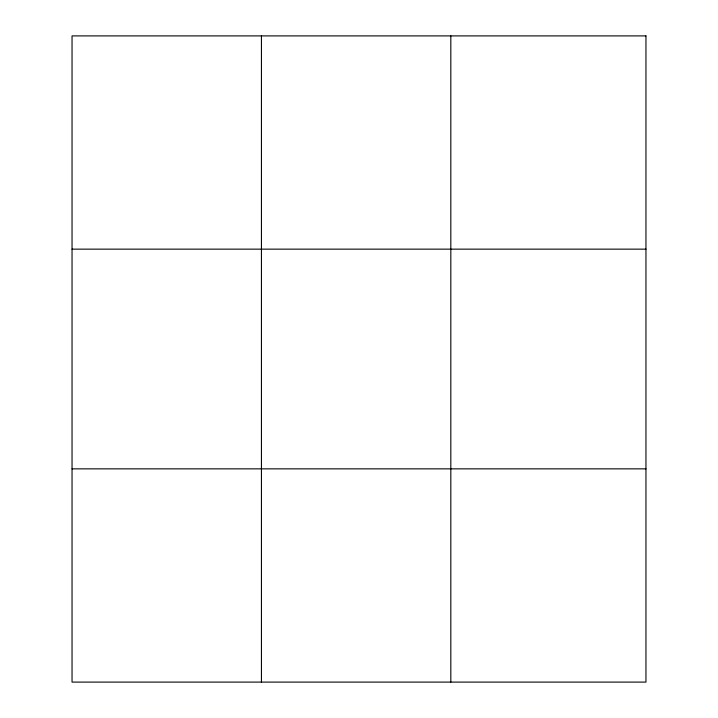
<?xml version="1.0" encoding="UTF-8"?>
<svg xmlns="http://www.w3.org/2000/svg" width="718" height="718" viewBox="0 0 718 718"><rect width="100%" height="100%" fill="white"/><g stroke="black" fill="none" stroke-linecap="round" stroke-linejoin="round"><path stroke-width="1.08" d="M261.433 35.9L261.433 682.1M450.823 35.9L450.823 682.1M72.042 249.146L645.958 249.146M72.042 468.854L645.958 468.854M645.958 35.9L645.958 682.1L72.042 682.1L72.042 35.9L645.958 35.9"/></g></svg>
